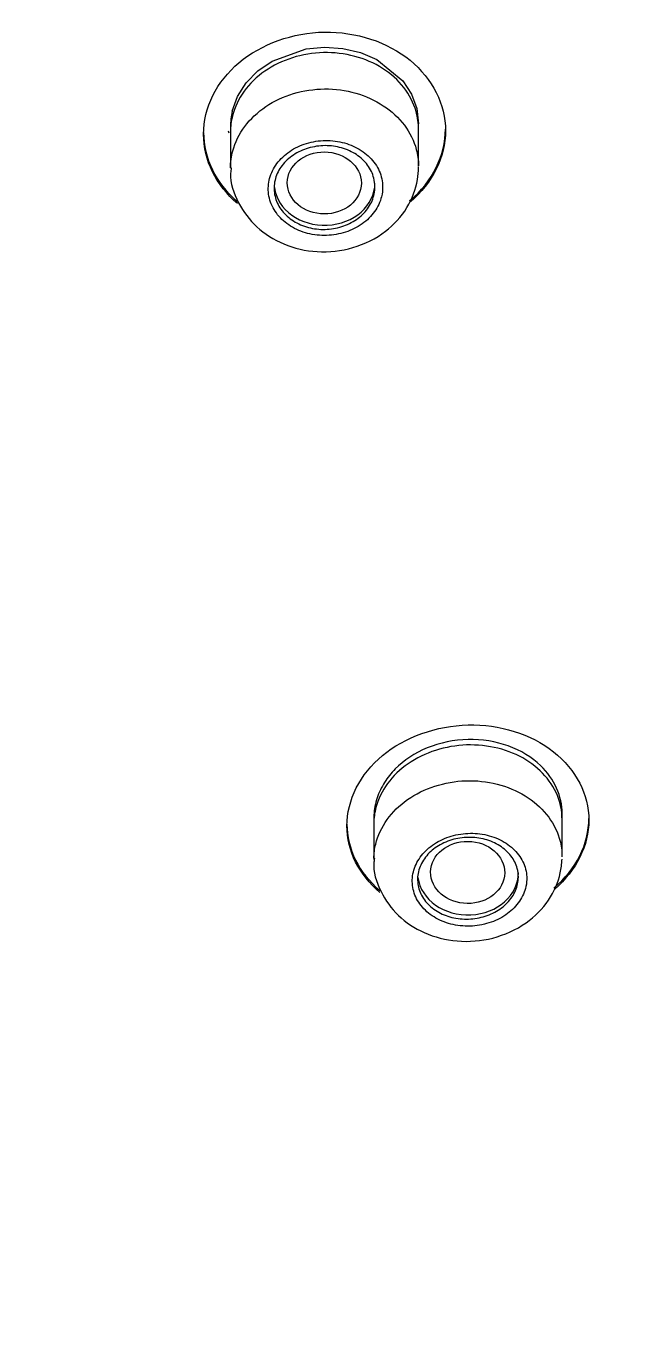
# Model space of a CAD drawing. Header units: millimetres. Extents: x -60 to 7633, y -2614 to 2146.
# Drawn here: x 3028.44 to 3037.52, y 997.8 to 1017.37 of the extents above; entities that cross this region are included whole.
import ezdxf

# ---------------------------------------------------------------- set-up
doc = ezdxf.new("R2010")
doc.units = ezdxf.units.MM
doc.layers.get('0').update_dxf_attribs({"color": 250})

msp = doc.modelspace()

# ---------------------------------------------------------------- linework, layer by layer
at = {"linetype": 'Continuous'}
for p, q in [((3032.096, 1016.857), (3032.601, 1017.038)), ((3032.601, 1017.038), (3032.873, 1017.064)), ((3032.873, 1017.064), (3033.147, 1017.046)), ((3033.147, 1017.046), (3033.409, 1016.984)), ((3031.884, 1016.71), (3032.096, 1016.857)), ((3033.409, 1016.984), (3033.651, 1016.879)), ((3033.651, 1016.879), (3034.037, 1016.565)), ((3031.71, 1016.531), (3031.884, 1016.71)), ((3031.581, 1016.329), (3031.71, 1016.531)), ((3034.037, 1016.565), (3034.167, 1016.365)), ((3031.501, 1016.109), (3031.581, 1016.329)), ((3034.167, 1016.365), (3034.247, 1016.149)), ((3034.247, 1016.149), (3034.274, 1015.922)), ((3031.441, 1015.82), (3031.452, 1015.789)), ((3031.474, 1015.928), (3031.474, 1015.263)), ((3034.274, 1015.287), (3034.274, 1015.928)), ((3036.408, 1005.018), (3036.408, 1005.682)), ((3033.608, 1005.594), (3033.608, 1004.978))]:
    msp.add_line(p, q, dxfattribs=at)
msp.add_arc((3032.452, 1015.882), 0.978, 166.5756, 180.0365, dxfattribs=at)
for centre, major_axis, ratio in [((3016.592, 1025.663), (44.7, 0), 0.838671), ((3032.871, 1015.043), (-0.551, 0.003), 0.837703), ((3035.004, 1004.784), (-0.551, 0.008), 0.839348)]:
    msp.add_ellipse(centre, major_axis=major_axis, ratio=ratio, dxfattribs=at)
for centre, major_axis, start_param, end_param in [((3016.592, 1025.749), (-45.35, 0), 1.980202, 3.571695), ((3016.592, 1025.541), (-44.564, 0), 0.079176, 3.011959), ((3016.592, 1025.886), (-45.1, 0), 0.292927, 2.913253), ((3032.874, 1015.042), (-0.75, 0), 0.10737, 3.141593), ((3035.008, 1004.78), (-0.75, 0), 0.114802, 3.141593)]:
    msp.add_ellipse(centre, major_axis=major_axis, ratio=0.838671, start_param=start_param, end_param=end_param, dxfattribs=at)
for points, knots in [([(3058.813, 1005.68), (3058.864, 1005.751), (3058.915, 1005.822), (3060.6, 1008.164), (3061.989, 1010.596), (3064.149, 1015.564), (3064.943, 1018.121), (3065.949, 1023.386), (3066.152, 1026.074), (3065.93, 1031.416), (3065.514, 1034.046), (3064.092, 1039.223), (3063.074, 1041.779), (3060.499, 1046.623), (3058.929, 1048.947), (3055.276, 1053.318), (3053.228, 1055.327), (3048.694, 1058.997), (3046.178, 1060.674), (3040.87, 1063.563), (3038.079, 1064.784), (3032.218, 1066.772), (3029.133, 1067.536), (3022.932, 1068.547), (3019.786, 1068.807), (3016.592, 1068.809)], [0, 0, 0, 0, 0.002831, 0.002831, 0.093483, 0.093483, 0.184134, 0.184134, 0.274786, 0.274786, 0.365438, 0.365438, 0.45609, 0.45609, 0.546741, 0.546741, 0.637393, 0.637393, 0.728045, 0.728045, 0.818697, 0.818697, 0.909348, 0.909348, 1, 1, 1, 1]), ([(3033.944, 1066.532), (3034.37, 1066.399), (3034.794, 1066.261), (3038.155, 1065.12), (3040.956, 1063.894), (3046.282, 1060.994), (3048.806, 1059.311), (3053.355, 1055.627), (3055.41, 1053.61), (3059.075, 1049.222), (3060.649, 1046.89), (3063.232, 1042.028), (3064.252, 1039.463), (3065.677, 1034.267), (3066.093, 1031.628), (3066.313, 1026.266), (3066.108, 1023.569), (3065.095, 1018.286), (3064.297, 1015.72), (3062.126, 1010.735), (3060.73, 1008.295), (3058.25, 1004.851), (3057.348, 1003.725), (3056.382, 1002.639)], [0, 0, 0, 0, 0.014806, 0.014806, 0.118386, 0.118386, 0.221967, 0.221967, 0.325547, 0.325547, 0.429127, 0.429127, 0.532707, 0.532707, 0.636287, 0.636287, 0.739867, 0.739867, 0.843448, 0.843448, 0.947028, 0.947028, 1, 1, 1, 1]), ([(3016.592, 1064.053), (3017.962, 1064.053), (3019.356, 1064.001), (3022.091, 1063.793), (3023.449, 1063.638), (3027.494, 1063.018), (3030.176, 1062.393), (3035.329, 1060.757), (3037.794, 1059.753), (3042.504, 1057.374), (3044.754, 1055.988), (3048.862, 1052.947), (3050.742, 1051.281), (3054.15, 1047.655), (3055.669, 1045.696), (3058.227, 1041.639), (3059.286, 1039.522), (3060.951, 1035.106), (3061.541, 1032.836), (3062.224, 1028.285), (3062.322, 1025.988), (3062.015, 1021.347), (3061.612, 1019.067), (3060.332, 1014.608), (3059.448, 1012.414), (3057.207, 1008.174), (3055.874, 1006.167), (3052.796, 1002.374), (3051.032, 1000.571), (3047.162, 997.28), (3045.073, 995.799), (3040.591, 993.159), (3038.18, 991.994), (3033.146, 990.053), (3030.526, 989.275), (3027.838, 988.702)], [0, 0, 0, 0, 0.03125, 0.03125, 0.0625, 0.0625, 0.125, 0.125, 0.1875, 0.1875, 0.25, 0.25, 0.3125, 0.3125, 0.375, 0.375, 0.4375, 0.4375, 0.5, 0.5, 0.5625, 0.5625, 0.625, 0.625, 0.6875, 0.6875, 0.75, 0.75, 0.8125, 0.8125, 0.875, 0.875, 0.9375, 0.9375, 1, 1, 1, 1]), ([(3027.775, 988.873), (3030.448, 989.443), (3033.03, 990.209), (3038.014, 992.127), (3040.419, 993.285), (3044.88, 995.908), (3046.959, 997.38), (3050.812, 1000.651), (3052.569, 1002.442), (3055.634, 1006.214), (3056.961, 1008.209), (3059.194, 1012.425), (3060.075, 1014.608), (3061.352, 1019.042), (3061.754, 1021.309), (3062.063, 1025.926), (3061.967, 1028.211), (3061.291, 1032.738), (3060.704, 1034.996), (3059.051, 1039.39), (3057.999, 1041.496), (3055.456, 1045.533), (3053.947, 1047.481), (3050.558, 1051.089), (3048.688, 1052.747), (3044.604, 1055.773), (3042.365, 1057.152), (3037.681, 1059.519), (3035.23, 1060.518), (3030.104, 1062.146), (3027.436, 1062.768), (3022.071, 1063.59), (3019.351, 1063.799), (3016.592, 1063.798)], [0, 0, 0, 0, 0.0625, 0.0625, 0.125, 0.125, 0.1875, 0.1875, 0.25, 0.25, 0.3125, 0.3125, 0.375, 0.375, 0.4375, 0.4375, 0.5, 0.5, 0.5625, 0.5625, 0.625, 0.625, 0.6875, 0.6875, 0.75, 0.75, 0.8125, 0.8125, 0.875, 0.875, 0.9375, 0.9375, 1, 1, 1, 1]), ([(3031.074, 1015.768), (3031.074, 1016.163), (3031.269, 1016.552), (3031.934, 1017.113), (3032.404, 1017.281), (3033.343, 1017.295), (3033.81, 1017.143), (3034.482, 1016.595), (3034.674, 1016.21), (3034.674, 1015.432), (3034.482, 1015.041), (3034.153, 1014.761)], [0, 0, 0, 0, 0.200231, 0.200231, 0.400461, 0.400461, 0.600692, 0.600692, 0.800923, 0.800923, 1, 1, 1, 1]), ([(3034.274, 1015.839), (3034.274, 1015.93), (3034.261, 1016.02), (3034.236, 1016.107), (3034.2, 1016.233), (3034.137, 1016.355), (3034.053, 1016.464), (3033.968, 1016.572), (3033.86, 1016.669), (3033.737, 1016.748), (3033.613, 1016.826), (3033.471, 1016.888), (3033.323, 1016.927), (3033.174, 1016.967), (3033.015, 1016.986), (3032.858, 1016.982), (3032.702, 1016.979), (3032.543, 1016.952), (3032.396, 1016.906), (3032.248, 1016.859), (3032.108, 1016.791), (3031.987, 1016.707), (3031.866, 1016.623), (3031.76, 1016.521), (3031.678, 1016.408), (3031.597, 1016.296), (3031.537, 1016.171), (3031.505, 1016.043), (3031.484, 1015.963), (3031.474, 1015.882), (3031.474, 1015.8)], [0, 0, 0, 0, 0.07411, 0.07411, 0.07411, 0.181488, 0.181488, 0.181488, 0.288918, 0.288918, 0.288918, 0.396388, 0.396388, 0.396388, 0.503869, 0.503869, 0.503869, 0.61133, 0.61133, 0.61133, 0.718749, 0.718749, 0.718749, 0.826123, 0.826123, 0.826123, 0.933468, 0.933468, 0.933468, 1, 1, 1, 1]), ([(3031.474, 1015.268), (3031.474, 1015.353), (3031.486, 1015.438), (3031.508, 1015.52), (3031.543, 1015.648), (3031.604, 1015.773), (3031.687, 1015.884), (3031.771, 1015.995), (3031.878, 1016.097), (3032, 1016.179), (3032.123, 1016.262), (3032.264, 1016.328), (3032.412, 1016.372), (3032.56, 1016.417), (3032.718, 1016.44), (3032.875, 1016.442), (3033.032, 1016.443), (3033.191, 1016.422), (3033.338, 1016.379), (3033.486, 1016.337), (3033.627, 1016.273), (3033.749, 1016.193), (3033.872, 1016.112), (3033.979, 1016.013), (3034.062, 1015.902), (3034.145, 1015.792), (3034.206, 1015.668), (3034.24, 1015.541), (3034.261, 1015.462), (3034.273, 1015.38), (3034.274, 1015.298)], [0, 0, 0, 0, 0.069633, 0.069633, 0.069633, 0.17754, 0.17754, 0.17754, 0.285438, 0.285438, 0.285438, 0.393337, 0.393337, 0.393337, 0.501247, 0.501247, 0.501247, 0.609173, 0.609173, 0.609173, 0.717116, 0.717116, 0.717116, 0.825066, 0.825066, 0.825066, 0.933012, 0.933012, 0.933012, 1, 1, 1, 1]), ([(3034.14, 1014.777), (3034.142, 1014.778), (3034.144, 1014.78), (3034.482, 1015.065), (3034.673, 1015.456), (3034.674, 1015.845)], [0, 0, 0, 0, 0.005418, 0.005418, 1, 1, 1, 1]), ([(3033.739, 1014.987), (3033.738, 1015.066), (3033.721, 1015.146), (3033.688, 1015.22), (3033.656, 1015.294), (3033.608, 1015.364), (3033.547, 1015.424), (3033.487, 1015.484), (3033.413, 1015.537), (3033.332, 1015.577), (3033.251, 1015.617), (3033.16, 1015.646), (3033.067, 1015.661), (3032.973, 1015.677), (3032.875, 1015.679), (3032.781, 1015.668), (3032.686, 1015.656), (3032.592, 1015.631), (3032.507, 1015.595), (3032.422, 1015.558), (3032.343, 1015.509), (3032.277, 1015.451), (3032.21, 1015.393), (3032.155, 1015.326), (3032.115, 1015.253), (3032.075, 1015.181), (3032.05, 1015.102), (3032.041, 1015.023), (3032.032, 1014.945), (3032.039, 1014.864), (3032.062, 1014.787), (3032.085, 1014.711), (3032.124, 1014.637), (3032.176, 1014.571), (3032.228, 1014.506), (3032.295, 1014.447), (3032.37, 1014.4), (3032.446, 1014.353), (3032.533, 1014.316), (3032.623, 1014.293), (3032.714, 1014.269), (3032.811, 1014.259), (3032.906, 1014.262), (3033.001, 1014.265), (3033.098, 1014.282), (3033.187, 1014.311), (3033.276, 1014.34), (3033.361, 1014.382), (3033.434, 1014.434), (3033.507, 1014.485), (3033.571, 1014.548), (3033.619, 1014.617), (3033.668, 1014.685), (3033.703, 1014.762), (3033.722, 1014.839), (3033.734, 1014.888), (3033.74, 1014.938), (3033.739, 1014.987)], [0, 0, 0, 0, 0.053707, 0.053707, 0.053707, 0.107412, 0.107412, 0.107412, 0.161152, 0.161152, 0.161152, 0.214924, 0.214924, 0.214924, 0.268699, 0.268699, 0.268699, 0.322445, 0.322445, 0.322445, 0.376146, 0.376146, 0.376146, 0.429803, 0.429803, 0.429803, 0.483437, 0.483437, 0.483437, 0.537078, 0.537078, 0.537078, 0.590753, 0.590753, 0.590753, 0.644475, 0.644475, 0.644475, 0.698237, 0.698237, 0.698237, 0.752015, 0.752015, 0.752015, 0.805776, 0.805776, 0.805776, 0.859495, 0.859495, 0.859495, 0.913164, 0.913164, 0.913164, 0.966799, 0.966799, 0.966799, 1, 1, 1, 1]), ([(3033.624, 1014.986), (3033.624, 1014.916), (3033.609, 1014.845), (3033.582, 1014.779), (3033.554, 1014.713), (3033.512, 1014.649), (3033.46, 1014.594), (3033.407, 1014.539), (3033.343, 1014.491), (3033.272, 1014.453), (3033.201, 1014.415), (3033.121, 1014.386), (3033.039, 1014.37), (3032.957, 1014.353), (3032.871, 1014.348), (3032.788, 1014.355), (3032.704, 1014.362), (3032.621, 1014.381), (3032.546, 1014.41), (3032.47, 1014.439), (3032.4, 1014.48), (3032.341, 1014.529), (3032.282, 1014.578), (3032.232, 1014.636), (3032.196, 1014.698), (3032.16, 1014.761), (3032.137, 1014.829), (3032.128, 1014.899), (3032.119, 1014.968), (3032.125, 1015.04), (3032.144, 1015.108), (3032.163, 1015.176), (3032.197, 1015.242), (3032.242, 1015.302), (3032.287, 1015.361), (3032.345, 1015.415), (3032.412, 1015.459), (3032.478, 1015.503), (3032.553, 1015.538), (3032.633, 1015.561), (3032.712, 1015.585), (3032.798, 1015.597), (3032.882, 1015.598), (3032.965, 1015.598), (3033.05, 1015.587), (3033.129, 1015.564), (3033.208, 1015.541), (3033.283, 1015.507), (3033.348, 1015.464), (3033.413, 1015.421), (3033.47, 1015.367), (3033.514, 1015.309), (3033.558, 1015.25), (3033.59, 1015.184), (3033.607, 1015.116), (3033.618, 1015.073), (3033.624, 1015.029), (3033.624, 1014.986)], [0, 0, 0, 0, 0.053673, 0.053673, 0.053673, 0.107347, 0.107347, 0.107347, 0.161015, 0.161015, 0.161015, 0.214689, 0.214689, 0.214689, 0.268383, 0.268383, 0.268383, 0.322102, 0.322102, 0.322102, 0.375839, 0.375839, 0.375839, 0.429579, 0.429579, 0.429579, 0.483307, 0.483307, 0.483307, 0.537013, 0.537013, 0.537013, 0.590696, 0.590696, 0.590696, 0.644367, 0.644367, 0.644367, 0.698039, 0.698039, 0.698039, 0.751726, 0.751726, 0.751726, 0.805436, 0.805436, 0.805436, 0.859166, 0.859166, 0.859166, 0.912907, 0.912907, 0.912907, 0.966642, 0.966642, 0.966642, 1, 1, 1, 1]), ([(3031.487, 1015.269), (3031.482, 1015.239), (3031.457, 1015.071), (3031.577, 1014.735), (3031.849, 1014.368), (3032.264, 1014.107), (3032.769, 1013.991), (3033.311, 1014.051), (3033.787, 1014.29), (3034.12, 1014.653), (3034.258, 1015.013), (3034.27, 1015.21), (3034.274, 1015.277)], [0, 0, 0, 0, 0.020534, 0.132454, 0.242595, 0.356219, 0.476066, 0.601117, 0.729934, 0.844453, 0.954403, 1, 1, 1, 1]), ([(3033.208, 1005.476), (3033.208, 1005.863), (3033.403, 1006.246), (3034.069, 1006.8), (3034.54, 1006.968), (3035.479, 1006.989), (3035.946, 1006.844), (3036.617, 1006.315), (3036.808, 1005.942), (3036.808, 1005.19), (3036.621, 1004.812), (3036.301, 1004.536)], [0, 0, 0, 0, 0.2007849, 0.2007849, 0.4015698, 0.4015698, 0.6023547, 0.6023547, 0.8031396, 0.8031396, 1, 1, 1, 1]), ([(3036.408, 1005.577), (3036.408, 1005.665), (3036.395, 1005.754), (3036.371, 1005.838), (3036.334, 1005.961), (3036.271, 1006.079), (3036.187, 1006.184), (3036.102, 1006.289), (3035.994, 1006.384), (3035.87, 1006.459), (3035.746, 1006.535), (3035.604, 1006.593), (3035.455, 1006.631), (3035.306, 1006.668), (3035.146, 1006.685), (3034.989, 1006.68), (3034.833, 1006.674), (3034.674, 1006.647), (3034.527, 1006.6), (3034.38, 1006.553), (3034.24, 1006.485), (3034.119, 1006.401), (3033.998, 1006.318), (3033.893, 1006.217), (3033.812, 1006.107), (3033.73, 1005.996), (3033.671, 1005.873), (3033.639, 1005.749), (3033.618, 1005.671), (3033.608, 1005.591), (3033.608, 1005.512)], [0, 0, 0, 0, 0.0742458, 0.0742458, 0.0742458, 0.1817901, 0.1817901, 0.1817901, 0.2895262, 0.2895262, 0.2895262, 0.3972992, 0.3972992, 0.3972992, 0.5049539, 0.5049539, 0.5049539, 0.6123991, 0.6123991, 0.6123991, 0.7196332, 0.7196332, 0.7196332, 0.8267339, 0.8267339, 0.8267339, 0.9338244, 0.9338244, 0.9338244, 1, 1, 1, 1]), ([(3036.408, 1005.66), (3036.414, 1005.915), (3036.214, 1006.344), (3035.629, 1006.699), (3035.007, 1006.8), (3034.388, 1006.673), (3033.977, 1006.401), (3033.756, 1006.124), (3033.646, 1005.892), (3033.609, 1005.709), (3033.609, 1005.609), (3033.609, 1005.594)], [0, 0, 0, 0, 0.216533, 0.357174, 0.498053, 0.640982, 0.779494, 0.845662, 0.914948, 0.987359, 1, 1, 1, 1]), ([(3033.608, 1004.994), (3033.61, 1005.065), (3033.619, 1005.137), (3033.636, 1005.206), (3033.667, 1005.333), (3033.725, 1005.458), (3033.805, 1005.569), (3033.885, 1005.681), (3033.99, 1005.784), (3034.11, 1005.868), (3034.23, 1005.952), (3034.369, 1006.021), (3034.516, 1006.068), (3034.662, 1006.115), (3034.82, 1006.143), (3034.977, 1006.148), (3035.133, 1006.153), (3035.293, 1006.136), (3035.442, 1006.098), (3035.591, 1006.06), (3035.733, 1006), (3035.858, 1005.924), (3035.982, 1005.848), (3036.092, 1005.752), (3036.178, 1005.646), (3036.264, 1005.539), (3036.329, 1005.419), (3036.367, 1005.295), (3036.391, 1005.216), (3036.404, 1005.136), (3036.407, 1005.055)], [0, 0, 0, 0, 0.0599567, 0.0599567, 0.0599567, 0.1690094, 0.1690094, 0.1690094, 0.2779808, 0.2779808, 0.2779808, 0.3869004, 0.3869004, 0.3869004, 0.4958178, 0.4958178, 0.4958178, 0.6047831, 0.6047831, 0.6047831, 0.7138283, 0.7138283, 0.7138283, 0.8229537, 0.8229537, 0.8229537, 0.9321252, 0.9321252, 0.9321252, 1, 1, 1, 1]), ([(3020.022, 985.917), (3023.207, 986.104), (3026.335, 986.546), (3032.418, 987.909), (3035.405, 988.839), (3041.123, 991.179), (3043.81, 992.561), (3048.85, 995.738), (3051.225, 997.557), (3055.393, 1001.438), (3057.216, 1003.489), (3058.813, 1005.68)], [0, 0, 0, 0, 0.201257, 0.201257, 0.402514, 0.402514, 0.603771, 0.603771, 0.805028, 0.805028, 1, 1, 1, 1]), ([(3035.883, 1004.717), (3035.88, 1004.794), (3035.86, 1004.872), (3035.825, 1004.943), (3035.791, 1005.015), (3035.74, 1005.082), (3035.678, 1005.139), (3035.615, 1005.197), (3035.54, 1005.246), (3035.457, 1005.283), (3035.374, 1005.32), (3035.281, 1005.346), (3035.187, 1005.358), (3035.093, 1005.37), (3034.995, 1005.369), (3034.9, 1005.355), (3034.806, 1005.341), (3034.713, 1005.314), (3034.629, 1005.275), (3034.545, 1005.237), (3034.468, 1005.187), (3034.404, 1005.128), (3034.339, 1005.07), (3034.287, 1005.002), (3034.249, 1004.931), (3034.212, 1004.859), (3034.189, 1004.782), (3034.182, 1004.705), (3034.176, 1004.627), (3034.185, 1004.549), (3034.21, 1004.475), (3034.235, 1004.401), (3034.277, 1004.329), (3034.331, 1004.267), (3034.385, 1004.204), (3034.454, 1004.149), (3034.532, 1004.105), (3034.609, 1004.061), (3034.697, 1004.028), (3034.789, 1004.008), (3034.881, 1003.988), (3034.979, 1003.98), (3035.074, 1003.986), (3035.17, 1003.993), (3035.266, 1004.012), (3035.354, 1004.043), (3035.442, 1004.074), (3035.525, 1004.118), (3035.597, 1004.171), (3035.668, 1004.224), (3035.729, 1004.287), (3035.775, 1004.355), (3035.822, 1004.423), (3035.854, 1004.498), (3035.871, 1004.574), (3035.881, 1004.621), (3035.885, 1004.669), (3035.883, 1004.717)], [0, 0, 0, 0, 0.053939, 0.053939, 0.053939, 0.107872, 0.107872, 0.107872, 0.161895, 0.161895, 0.161895, 0.215904, 0.215904, 0.215904, 0.269769, 0.269769, 0.269769, 0.323427, 0.323427, 0.323427, 0.376904, 0.376904, 0.376904, 0.430296, 0.430296, 0.430296, 0.483732, 0.483732, 0.483732, 0.537324, 0.537324, 0.537324, 0.591123, 0.591123, 0.591123, 0.645095, 0.645095, 0.645095, 0.69913, 0.69913, 0.69913, 0.753082, 0.753082, 0.753082, 0.806833, 0.806833, 0.806833, 0.860355, 0.860355, 0.860355, 0.913731, 0.913731, 0.913731, 0.967111, 0.967111, 0.967111, 1, 1, 1, 1]), ([(3035.758, 1004.715), (3035.758, 1004.647), (3035.744, 1004.578), (3035.716, 1004.513), (3035.688, 1004.448), (3035.647, 1004.386), (3035.594, 1004.332), (3035.542, 1004.278), (3035.478, 1004.23), (3035.406, 1004.192), (3035.335, 1004.154), (3035.256, 1004.126), (3035.174, 1004.109), (3035.093, 1004.092), (3035.007, 1004.086), (3034.923, 1004.091), (3034.84, 1004.097), (3034.757, 1004.115), (3034.682, 1004.142), (3034.606, 1004.17), (3034.536, 1004.209), (3034.477, 1004.256), (3034.417, 1004.303), (3034.368, 1004.359), (3034.331, 1004.42), (3034.295, 1004.481), (3034.272, 1004.548), (3034.263, 1004.615), (3034.254, 1004.683), (3034.259, 1004.753), (3034.278, 1004.82), (3034.298, 1004.887), (3034.331, 1004.952), (3034.377, 1005.011), (3034.422, 1005.069), (3034.48, 1005.122), (3034.546, 1005.166), (3034.612, 1005.209), (3034.687, 1005.244), (3034.767, 1005.268), (3034.846, 1005.292), (3034.931, 1005.305), (3035.015, 1005.306), (3035.099, 1005.307), (3035.183, 1005.297), (3035.262, 1005.276), (3035.341, 1005.254), (3035.416, 1005.222), (3035.481, 1005.18), (3035.547, 1005.139), (3035.604, 1005.087), (3035.648, 1005.03), (3035.692, 1004.973), (3035.724, 1004.909), (3035.742, 1004.843), (3035.753, 1004.801), (3035.758, 1004.758), (3035.758, 1004.715)], [0, 0, 0, 0, 0.053648, 0.053648, 0.053648, 0.107302, 0.107302, 0.107302, 0.160874, 0.160874, 0.160874, 0.214391, 0.214391, 0.214391, 0.267941, 0.267941, 0.267941, 0.321593, 0.321593, 0.321593, 0.37537, 0.37537, 0.37537, 0.429234, 0.429234, 0.429234, 0.483115, 0.483115, 0.483115, 0.536934, 0.536934, 0.536934, 0.590647, 0.590647, 0.590647, 0.644252, 0.644252, 0.644252, 0.697794, 0.697794, 0.697794, 0.751339, 0.751339, 0.751339, 0.804954, 0.804954, 0.804954, 0.858678, 0.858678, 0.858678, 0.912506, 0.912506, 0.912506, 0.966388, 0.966388, 0.966388, 1, 1, 1, 1]), ([(3033.618, 1004.997), (3033.614, 1004.975), (3033.586, 1004.817), (3033.696, 1004.49), (3033.954, 1004.124), (3034.355, 1003.86), (3034.851, 1003.735), (3035.392, 1003.779), (3035.877, 1004), (3036.225, 1004.348), (3036.382, 1004.706), (3036.402, 1004.908), (3036.408, 1004.983)], [0, 0, 0, 0, 0.014936, 0.12701, 0.236124, 0.348527, 0.467967, 0.59324, 0.722645, 0.838564, 0.948168, 1, 1, 1, 1])]:
    msp.add_open_spline(points, degree=3, knots=knots, dxfattribs=at)
for points in [[(3031.074, 1015.795), (3031.074, 1015.411), (3031.258, 1015.038), (3031.573, 1014.769)], [(3031.578, 1014.737), (3031.26, 1015.007), (3031.074, 1015.382), (3031.074, 1015.768)], [(3033.208, 1005.504), (3033.208, 1005.133), (3033.388, 1004.775), (3033.696, 1004.516)], [(3033.699, 1004.486), (3033.389, 1004.745), (3033.208, 1005.105), (3033.208, 1005.476)], [(3036.285, 1004.55), (3036.618, 1004.829), (3036.808, 1005.21), (3036.808, 1005.588)]]:
    msp.add_open_spline(points, degree=3, dxfattribs=at)

doc.saveas('drawing.dxf')
